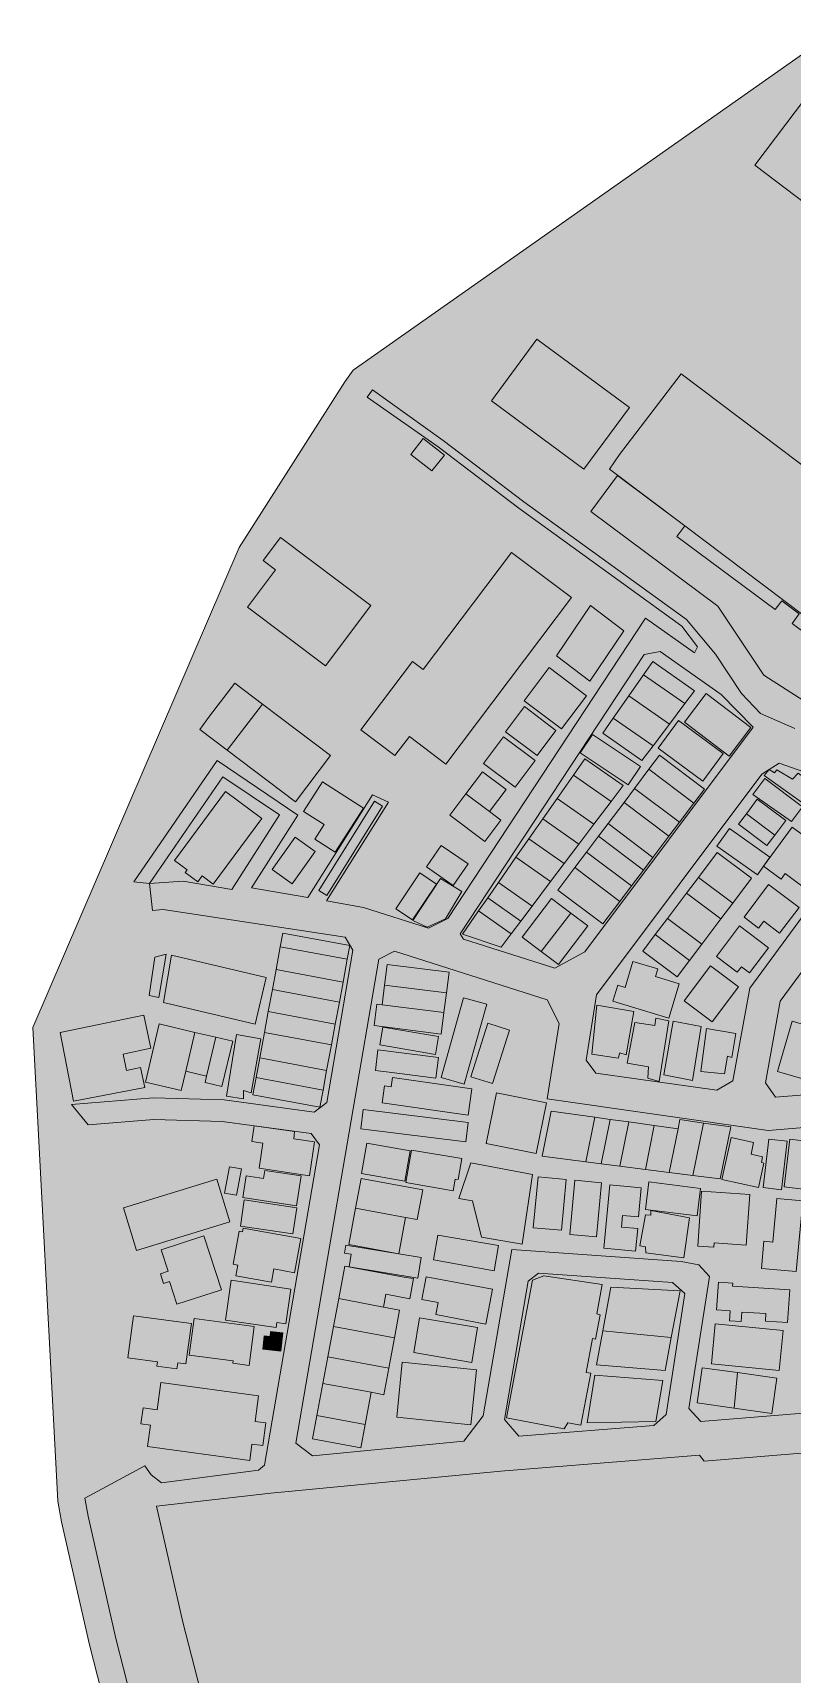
# Model space of a CAD drawing. Header units: millimetres. Extents: x -146962 to 322503, y -183624 to 284367.
# Drawn here: x -146962 to -6604, y -18939 to 284367 of the extents above; entities that cross this region are included whole.
import ezdxf

# ---------------------------------------------------------------- set-up
doc = ezdxf.new("R2010")
doc.units = ezdxf.units.MM
doc.layers.add('30_敷地・外構', color=8, linetype='Continuous', lineweight=9)

msp = doc.modelspace()

# ---------------------------------------------------------------- hatches: boundary and pattern name
at = {"layer": '30_敷地・外構'}
h = msp.add_hatch(color=8, dxfattribs=at)
h.paths.add_polyline_path([(-146962, 100544), (-108820, 189230), (-89283, 219877), (-87725, 222013), (-1960, 282350), (173184, 284367), (239072, 242938), (278732, 206219), (322503, 161507), (317095, -23425), (276188, -120904), (271912, -124752), (168970, -173180), (164529, -174704), (127796, -180333), (116091, -181839), (95830, -183624), (64542, -179082), (39436, -174835), (16841, -169718), (9303, -167782), (-59261, -128453), (-89342, -103738), (-132033, -30896), (-136480, -13512), (-141643, 9224), (-142349, 13012)])
h.paths.add_polyline_path([(85595, 85407), (55599, 41400), (55600, 29403), (10600, 29406), (10598, 1220), (163596, 1211), (163597, 29397), (118597, 29399), (118601, 85402)], flags=0)
for points in [[(-13533, 259885), (-353, 277371), (21852, 260629), (8664, 243149), (1821, 248298), (-2281, 251382)], [(-36678, 215109), (-45089, 203732), (-62209, 216378), (-53798, 227756)], [(-40361, 203766), (-38520, 206416), (-37078, 208310), (-27105, 221346), (24000, 182816), (18564, 175614), (21460, 173439), (26542, 180181), (51657, 161251), (39225, 144754), (13774, 163938), (18170, 169769), (15265, 171964), (10387, 165495), (-26422, 193267)], [(-70894, 206343), (-73184, 203399), (-77075, 206443), (-74785, 209387)], [(-20352, 178450), (-43846, 195922), (-38912, 202557), (-26422, 193267), (-27896, 191286), (-9730, 177777), (-8527, 179395), (-5287, 176985), (-6617, 175196), (-1082, 171080), (250, 172870), (6381, 168309), (4915, 166336), (27167, 149787), (25821, 147848), (39997, 137766), (35202, 130393), (29373, 134640), (21686, 144168), (-11823, 165673)], [(-102076, 185134), (-104389, 186884), (-101191, 191113), (-84498, 178525), (-92882, 167407), (-107269, 178251)], [(-76783, 168209), (-74797, 166706), (-58481, 188343), (-47417, 180003), (-70602, 149250), (-77353, 154352), (-80023, 150802), (-86323, 155558)], [(-37707, 173850), (-43993, 164565), (-50147, 169230), (-43862, 178529)], [(-44604, 161869), (-49229, 155734), (-56143, 160953), (-51525, 167080)], [(-24654, 162790), (-26440, 160416), (-34072, 165745), (-32376, 168166)], [(-109643, 164166), (-104536, 160322), (-111024, 151797), (-116093, 155625), (-114319, 158111)], [(-26440, 160416), (-29309, 156616), (-36795, 161855), (-34072, 165745)], [(-29309, 156616), (-32320, 152622), (-39665, 157749), (-36795, 161855)], [(-14224, 156015), (-18231, 150705), (-26523, 156955), (-22524, 162271)], [(-91924, 150813), (-98380, 142263), (-111024, 151797), (-104536, 160322)], [(-50280, 155472), (-53753, 150849), (-59589, 155223), (-56110, 159854)], [(-32320, 152622), (-34366, 149905), (-41611, 154965), (-39665, 157749)], [(-34644, 148820), (-36895, 145423), (-45783, 151312), (-43533, 154710)], [(-19360, 151204), (-23101, 146108), (-31386, 152189), (-27644, 157285)], [(-54107, 149891), (-57821, 144949), (-63651, 149330), (-59936, 154272)], [(-37860, 145273), (-40080, 142337), (-47032, 147203), (-44928, 150218)], [(-22818, 144617), (-24779, 142023), (-33070, 148274), (-31117, 150873)], [(-93117, 138052), (-96939, 140492), (-93436, 145972), (-85842, 141094), (-91054, 132935), (-94832, 135366)], [(-59481, 144532), (-62554, 140459), (-66932, 143711), (-63834, 147815)], [(-40080, 142337), (-43239, 138141), (-50050, 142895), (-47032, 147203)], [(-24779, 142023), (-27442, 138482), (-35742, 144738), (-33070, 148274)], [(-4710, 141342), (-6737, 138649), (-13865, 143616), (-11637, 146545)], [(-9441, 148198), (-6528, 146430), (-5525, 147562), (-2064, 145038), (-3923, 142492), (-4368, 142897), (-4911, 142230), (-11809, 147117), (-10837, 148209), (-9897, 147640)], [(-111347, 144145), (-104634, 139188), (-113613, 127048), (-115656, 128559), (-116466, 127478), (-118797, 129205), (-118447, 129693), (-120756, 131401)], [(-62554, 140459), (-60459, 138869), (-63415, 134960), (-69869, 139825), (-66932, 143711)], [(-43239, 138141), (-46008, 134466), (-52674, 139130), (-50050, 142895)], [(-27442, 138482), (-29397, 135896), (-37688, 142147), (-35742, 144738)], [(-7792, 138785), (-9821, 136106), (-15076, 140069), (-13055, 142754)], [(-82309, 141440), (-92590, 124932), (-94077, 125858), (-83795, 142366)], [(-29397, 135896), (-32339, 131988), (-40639, 138245), (-37688, 142147)], [(-9821, 136106), (-11273, 134168), (-16536, 138137), (-15076, 140069)], [(-46008, 134466), (-48730, 130868), (-55263, 135426), (-52674, 139130)], [(-32339, 131988), (-34102, 129660), (-42394, 135910), (-40639, 138245)], [(-10723, 132032), (-13041, 128764), (-20535, 134073), (-18217, 137341)], [(-11901, 130372), (-6585, 137599), (1816, 131413), (-2757, 125202), (-7917, 129001), (-8663, 127988)], [(-94749, 133076), (-99001, 127105), (-102719, 129756), (-98482, 135725)], [(-66507, 130800), (-69241, 126816), (-74214, 130235), (-71466, 134220)], [(-48730, 130868), (-51246, 127528), (-57657, 132015), (-55263, 135426)], [(-34102, 129660), (-36309, 126725), (-44608, 132982), (-42394, 135910)], [(-51246, 127528), (-54658, 122998), (-60898, 127361), (-57657, 132015)], [(-36309, 126725), (-38473, 123860), (-46764, 130110), (-44608, 132982)], [(-14123, 128143), (-17604, 123526), (-23949, 128304), (-20468, 132921)], [(-72345, 127074), (-76792, 120440), (-79858, 122496), (-75412, 129131)], [(-74061, 119086), (-76745, 120339), (-71619, 128068), (-67664, 125715), (-70687, 120645)], [(-38473, 123860), (-41594, 119711), (-49894, 125967), (-46764, 130110)], [(-17604, 123526), (-19792, 120615), (-26136, 125393), (-23949, 128304)], [(-56748, 120226), (-58534, 117852), (-64590, 122094), (-62888, 124522)], [(-54658, 122998), (-56748, 120226), (-62888, 124522), (-60898, 127361)], [(-47544, 121709), (-53020, 114616), (-56516, 117256), (-51118, 124412)], [(-19792, 120615), (-23322, 115935), (-29667, 120714), (-26136, 125393)], [(-15509, 120939), (-10951, 126974), (-5337, 122739), (-8918, 117996), (-11830, 120198), (-12800, 118899)], [(-58534, 117852), (-60364, 115423), (-67570, 117833), (-64590, 122094)], [(-44384, 119336), (-49788, 112173), (-53020, 114616), (-47544, 121709)], [(-23322, 115935), (-25560, 112962), (-31904, 117740), (-29667, 120714)], [(-20609, 113675), (-16351, 119334), (-10970, 115272), (-14463, 110639), (-15981, 111783), (-16748, 110770)], [(-88830, 113162), (-89617, 108958), (-101999, 111256), (-101219, 115465)], [(-88363, 115690), (-88830, 113162), (-101219, 115465), (-100744, 117987)], [(-25560, 112962), (-27853, 109918), (-34198, 114696), (-31904, 117740)], [(-122322, 114107), (-123659, 106098), (-125459, 106469), (-124390, 113580)], [(-103815, 109825), (-105854, 101173), (-122799, 105171), (-121336, 113949)], [(-37501, 107968), (-36038, 112783), (-31455, 111389), (-31890, 109958), (-27482, 108617), (-29408, 102285), (-39724, 105423), (-38828, 108372)], [(-89617, 108958), (-90301, 105272), (-102690, 107576), (-101999, 111256)], [(-70027, 110792), (-70504, 106980), (-81932, 108404), (-81456, 112216)], [(-16524, 108049), (-21389, 101595), (-26560, 105503), (-21701, 111950)], [(-90301, 105272), (-91059, 101186), (-103449, 103490), (-102690, 107576)], [(-70504, 106980), (-70969, 103312), (-82397, 104735), (-81932, 108404)], [(-91059, 101186), (-91768, 97355), (-104150, 99652), (-103449, 103490)], [(-82397, 104735), (-70969, 103312), (-71457, 99356), (-83876, 100916), (-83386, 104858)], [(-63066, 104846), (-67216, 90118), (-71488, 91318), (-67345, 106052)], [(-43642, 95643), (-42691, 104662), (-35869, 103503), (-37269, 95494), (-38464, 95856), (-38759, 94890)], [(-141910, 99642), (-126451, 102812), (-125174, 96723), (-130283, 95650), (-129653, 92619), (-127060, 93163), (-126281, 89452), (-139465, 86936)], [(-119522, 88905), (-126133, 90458), (-123600, 101208), (-116989, 99655), (-118682, 92467)], [(-71955, 98874), (-72524, 95573), (-82809, 97350), (-82238, 100651)], [(-58856, 100066), (-61966, 90196), (-65982, 91461), (-62872, 101331)], [(-31992, 100956), (-31813, 102257), (-29416, 101769), (-31176, 90609), (-33312, 91184), (-33167, 93278), (-37123, 93959), (-35679, 101461)], [(-23438, 100771), (-25056, 90737), (-30342, 91785), (-28616, 101746)], [(-23472, 92454), (-22426, 100388), (-17006, 99475), (-17776, 94989), (-18581, 95246), (-19103, 92020)], [(4046, 98600), (1331, 89323), (-9307, 92431), (-6600, 101714)], [(-113135, 98749), (-114829, 91561), (-118682, 92467), (-116989, 99655)], [(-111996, 89627), (-115113, 90368), (-114829, 91561), (-113135, 98749), (-110019, 98008)], [(-111139, 87846), (-109309, 99271), (-104842, 98477), (-106591, 88471), (-108028, 88898), (-108033, 87382)], [(-91768, 97355), (-92655, 92642), (-105030, 94947), (-104150, 99652)], [(-92655, 92642), (-93321, 88994), (-105704, 91305), (-105030, 94947)], [(-81114, 92292), (-83642, 92616), (-83167, 96442), (-71998, 95046), (-72479, 91212)], [(-93321, 88994), (-93907, 85831), (-106297, 88135), (-105704, 91305)], [(-80730, 89607), (-80493, 91292), (-65793, 89223), (-66475, 84377), (-82397, 86618), (-81952, 89779)], [(-52009, 86634), (-53901, 77252), (-63166, 79114), (-61274, 88496)], [(-66503, 82982), (-66949, 79402), (-86356, 81831), (-85910, 85411)], [(-43102, 83969), (-44754, 75739), (-52814, 76771), (-51135, 85082)], [(-106477, 79474), (-106062, 82390), (-98600, 81361), (-98725, 80016), (-94893, 79435), (-95830, 73165), (-105120, 74562), (-104421, 79168)], [(-40267, 83580), (-41917, 75386), (-44754, 75739), (-43102, 83969)], [(-36804, 83100), (-38450, 74941), (-41917, 75386), (-40267, 83580)], [(-32096, 82447), (-33735, 74347), (-38450, 74941), (-36804, 83100)], [(-27708, 81844), (-29338, 73787), (-33735, 74347), (-32096, 82447)], [(-24998, 73236), (-29338, 73787), (-27708, 81844), (-27388, 83530), (-23026, 82909)], [(-17954, 82183), (-19900, 72593), (-24998, 73236), (-23026, 82909)], [(-77211, 77777), (-78194, 72157), (-86203, 73557), (-85227, 79170)], [(-13730, 79328), (-14208, 77157), (-12065, 76685), (-12303, 75600), (-11837, 75498), (-12830, 70984), (-19577, 72468), (-17868, 80239)], [(-7531, 79551), (-8589, 70586), (-11979, 70986), (-10921, 79952)], [(-3551, 79505), (-4592, 70681), (-8060, 71091), (-7018, 79914)], [(-69282, 70396), (-78015, 71899), (-76982, 77888), (-67659, 76325), (-68323, 72470), (-68913, 72531)], [(-108392, 74417), (-109318, 69557), (-111529, 69974), (-110597, 74841)], [(-104318, 72646), (-104084, 74146), (-97386, 73137), (-98211, 67634), (-108116, 69125), (-107512, 73129)], [(-64020, 61815), (-65663, 68553), (-68191, 68941), (-66015, 75580), (-54579, 73395), (-56508, 60529)], [(-48359, 72489), (-49230, 63080), (-54451, 63563), (-53580, 72973)], [(-112961, 72544), (-110532, 64658), (-127796, 59338), (-130225, 67225)], [(-86274, 72681), (-74858, 70551), (-75891, 65060), (-78058, 65468), (-87293, 67191)], [(-41837, 71886), (-42766, 61851), (-47720, 62310), (-46792, 72344)], [(-40316, 71479), (-34489, 70940), (-34987, 65551), (-37956, 65826), (-38155, 63673), (-35162, 63395), (-35545, 59257), (-41398, 59798)], [(-23557, 70838), (-24182, 65764), (-33726, 66954), (-33093, 72022)], [(-24059, 60183), (-23361, 70287), (-14446, 69673), (-15090, 60339), (-21001, 60747), (-21055, 59976)], [(-98152, 67242), (-98875, 62413), (-108600, 63874), (-107876, 68704)], [(-78058, 65468), (-79309, 58729), (-88545, 60452), (-87293, 67191)], [(-32700, 65882), (-32715, 66763), (-25608, 65416), (-26646, 57975), (-33636, 58922), (-33725, 60015), (-34735, 60192), (-33723, 65929)], [(-10205, 60894), (-9446, 68980), (-4663, 68535), (-5898, 55449), (-12285, 56045), (-11817, 61052)], [(-122785, 53269), (-123373, 55053), (-121939, 55522), (-123229, 59475), (-115338, 62053), (-112092, 52111), (-120326, 49422), (-121701, 53621)], [(-108085, 63477), (-97436, 61588), (-98565, 55253), (-102423, 55945), (-102861, 53483), (-109420, 54650), (-109059, 56662), (-109923, 56813), (-108845, 62907), (-108212, 62787)], [(-60875, 60259), (-61699, 55625), (-72899, 57608), (-72091, 62191)], [(-89372, 58858), (-89128, 60343), (-79309, 58729), (-75157, 58046), (-75785, 54223), (-88492, 56312), (-88107, 58650)], [(-78014, 54354), (-76580, 54185), (-77277, 50434), (-81720, 51258), (-82157, 48910), (-90410, 50453), (-89293, 56461)], [(-59406, 28436), (-54573, 53853), (-52506, 54701), (-41718, 53083), (-42736, 47658), (-42119, 47486), (-42970, 42963), (-43522, 43121), (-44711, 36822), (-43851, 36699), (-45667, 27091), (-48056, 27509), (-48737, 26428)], [(-111365, 46486), (-110282, 53840), (-99265, 52220), (-100202, 45822), (-101852, 46061), (-101985, 45106)], [(-63201, 45753), (-72445, 47497), (-72012, 49760), (-75038, 50326), (-74248, 54515), (-61985, 52197)], [(-27313, 51899), (-28943, 43280), (-41583, 44530), (-40109, 52583)], [(-18168, 46364), (-18047, 48196), (-20579, 48362), (-20244, 53487), (-17589, 53314), (-17625, 52757), (-7046, 52064), (-7442, 46027), (-11553, 46297), (-11462, 47691), (-15894, 47982), (-16009, 46223)], [(-82157, 48910), (-79161, 48355), (-80115, 43236), (-91364, 45334), (-90410, 50453)], [(-128324, 47299), (-117661, 45869), (-118663, 38401), (-120171, 38603), (-120321, 37484), (-124033, 37982), (-123929, 38762), (-129371, 39491)], [(-106033, 45317), (-107000, 38104), (-110015, 38508), (-109957, 38940), (-118043, 40024), (-117133, 46806)], [(-64748, 45093), (-65831, 38671), (-76564, 40487), (-75481, 46909)], [(-8274, 44574), (-8984, 37192), (-21541, 38401), (-20837, 45776)], [(-103115, 43486), (-103017, 44385), (-100733, 44136), (-101102, 40747), (-104448, 41113), (-104177, 43602)], [(-80115, 43236), (-81163, 37629), (-92412, 39728), (-91364, 45334)], [(-28943, 43280), (-30110, 37155), (-42747, 38199), (-41583, 44530)], [(-92412, 39728), (-81163, 37629), (-82082, 32699), (-84446, 33149), (-93331, 34798)], [(-64950, 37306), (-65977, 27147), (-79707, 28536), (-78680, 38695)], [(-16687, 36777), (-17302, 30237), (-24151, 31201), (-23226, 37697)], [(-9469, 35763), (-10387, 29260), (-17302, 30237), (-16687, 36777)], [(-126581, 30262), (-124000, 29908), (-123309, 34954), (-105232, 32476), (-105879, 27752), (-103870, 27476), (-104444, 23289), (-106453, 23565), (-106869, 20526), (-125741, 23113), (-125195, 27097), (-126981, 27342)], [(-84446, 33149), (-85560, 27186), (-94438, 28843), (-93331, 34798)], [(-30512, 35315), (-31802, 27767), (-44512, 27514), (-43094, 36302)], [(-85560, 27186), (-86359, 22889), (-95237, 24546), (-94438, 28843)]]:
    msp.add_hatch(color=8, dxfattribs=at).paths.add_polyline_path(points)
h = msp.add_hatch(color=8, dxfattribs=at)
h.paths.add_polyline_path([(-122840, 122342), (-124832, 122200), (-125382, 127185), (-119143, 127611), (-110204, 126060), (-101386, 139829), (-111815, 146871), (-125387, 127191), (-128303, 127483), (-112865, 149880), (-97949, 139821), (-106558, 126363), (-96155, 124558), (-84181, 143578), (-81225, 142196), (-92705, 123956), (-85846, 122758), (-73839, 118944), (-70247, 120728), (-33699, 176217), (-24629, 169820), (-24100, 170888), (-27029, 174727), (-57116, 196500), (-72067, 207856), (-85148, 217060), (-84173, 218398), (-71137, 209025), (-56225, 197700), (-26154, 175940), (-20805, 169526), (-15970, 162255), (-12465, 158611), (-6134, 155824), (3424, 152451), (17670, 141847), (27443, 134457), (31782, 127735), (35710, 124737), (44841, 118867), (53137, 112269), (69058, 98454), (76931, 96076), (84316, 96975), (105584, 97704), (108980, 99628), (111620, 98947), (128503, 110998), (139073, 119227), (141070, 121111), (142079, 120500), (153772, 135698), (164346, 148204), (186381, 173802), (201679, 193130), (206641, 199176), (222524, 219930), (233590, 234002), (233380, 235652), (233479, 239339), (236017, 238953), (239434, 235443), (244858, 229058), (246428, 227145), (247785, 225733), (250143, 223717), (257187, 217859), (260140, 215050), (266581, 208738), (268525, 207422), (269565, 206786), (273555, 203995), (275243, 202635), (273766, 200330), (249472, 171828), (244460, 168467), (219590, 134888), (219281, 130289), (222309, 127382), (218328, 122378), (201013, 135474), (205076, 139748), (209934, 136395), (214219, 137154), (239075, 170297), (245309, 174359), (262141, 194027), (264348, 196656), (264229, 202071), (260868, 200548), (254364, 197480), (239220, 189107), (237483, 188497), (235341, 188181), (232949, 188066), (226535, 188210), (218404, 187803), (215398, 187511), (203373, 188731), (197600, 180155), (208370, 176073), (207498, 173759), (196008, 178107), (167764, 145281), (157252, 132853), (148185, 121295), (146164, 118673), (139513, 111902), (132794, 105977), (126709, 101170), (116615, 94169), (117216, 92845), (224067, 96365), (282091, 96336), (282085, 91837), (240329, 91869), (237220, 88796), (231844, 89407), (229114, 91872), (224145, 91875), (162162, 89837), (118595, 88297), (118595, 85402), (85595, 85407), (55599, 41400), (55599, 41185), (50893, 31639), (49834, 29018), (49720, 26021), (53022, -14688), (60478, -14422), (115138, -13511), (181453, -12083), (276538, -9682), (281614, -9606), (282929, -20581), (297016, -54962), (193104, -65584), (200361, -105231), (160998, -112555), (160161, -111647), (154190, -113445), (158337, -127436), (163073, -143732), (181853, -141520), (205595, -139015), (210124, -137839), (211550, -143661), (206667, -144936), (182518, -147474), (139395, -153205), (83173, -161461), (44137, -168144), (40406, -169927), (39608, -168897), (39070, -161841), (42125, -161348), (68065, -156897), (70645, -152915), (66737, -133729), (64071, -132402), (26005, -137992), (24370, -139710), (28757, -161918), (24809, -162567), (19137, -133831), (8512, -91546), (28215, -85921), (53537, -79663), (55226, -77298), (49956, -51470), (48593, -51027), (9510, -63985), (-19962, -72602), (-21528, -75423), (-6279, -135803), (-3999, -137744), (7150, -135421), (8162, -140310), (-6567, -143375), (-10374, -144379), (-11854, -139604), (-10624, -136902), (-26629, -73581), (-48815, -79462), (-49837, -81182), (-40029, -120653), (-44856, -121939), (-56410, -124323), (-57251, -121436), (-45576, -119031), (-56089, -76730), (-39531, -72346), (-37923, -68894), (-46709, -35631), (-102000, -43658), (-105929, -33122), (-46872, -24546), (-1154, -19167), (27095, -16439), (42358, -15519), (38408, 25464), (-22859, 20441), (-23717, 21532), (-60469, 18590), (-102973, 14487), (-124083, 12096), (-119214, -9343), (-114511, -27726), (-127364, -28973), (-131620, -12338), (-136746, 10236), (-137373, 13602), (-126279, 19582), (-125070, 17897), (-123155, 16402), (-105268, 18774), (-104118, 19689), (-93960, 78887), (-95519, 80946), (-111933, 83204), (-124616, 83581), (-136706, 82580), (-139787, 86332), (-124722, 87569), (-111598, 87186), (-94975, 84902), (-92612, 86731), (-87794, 114846), (-89223, 117261)])
h.paths.add_polyline_path([(225182, -56783), (284989, -50673), (287562, -46378), (277941, -22905), (275078, -20717), (216863, -22176), (215664, -23104), (222063, -54340)], flags=0)
h.paths.add_polyline_path([(145209, -145838), (157735, -144361), (152794, -129298), (148705, -115096), (137911, -118346), (143251, -144536)], flags=0)
h.paths.add_polyline_path([(136284, -110372), (138299, -112052), (159905, -106658), (191999, -100688), (193135, -99034), (190969, -87200), (189289, -86594), (135556, -97036), (133840, -98421)], flags=0)
h.paths.add_polyline_path([(195030, -59862), (216356, -57682), (217593, -54905), (211268, -24011), (208840, -22386), (186398, -22950), (184934, -24919), (191038, -56316)], flags=0)
h.paths.add_polyline_path([(132544, -92039), (134797, -93114), (188522, -82666), (189881, -81278), (187580, -68699), (185199, -67623), (131889, -79028), (130194, -80532)], flags=0)
h.paths.add_polyline_path([(102465, -104937), (111199, -148494), (113544, -150947), (137191, -147470), (138854, -145428), (122666, -66131), (119622, -64605), (97267, -69109), (95375, -71198)], flags=0)
h.paths.add_polyline_path([(128809, -73747), (131053, -75123), (184162, -63762), (186036, -61148), (183557, -50881), (180348, -48904), (128824, -59813), (126498, -62400)], flags=0)
h.paths.add_polyline_path([(63486, -77828), (78685, -152327), (83334, -155386), (105358, -152150), (107284, -149246), (98548, -105738), (91864, -73932), (87711, -71038), (65111, -75591)], flags=0)
h.paths.add_polyline_path([(118963, -25496), (124624, -53258), (126594, -54159), (180534, -42733), (181967, -41045), (179057, -26066), (176230, -23190), (120221, -24398)], flags=0)
h.paths.add_polyline_path([(58587, -53819), (61407, -67641), (63929, -69711), (118434, -58732), (120711, -56529), (118285, -44668), (115794, -43121), (60393, -51483)], flags=0)
h.paths.add_polyline_path([(46736, -85456), (43965, -88200), (52258, -127447), (55020, -128685), (63345, -127459), (64954, -125018), (56893, -85496), (54498, -83540)], flags=0)
h.paths.add_polyline_path([(14943, -96639), (20401, -118372), (22056, -124774), (23707, -131518), (25271, -133057), (46385, -129954), (48360, -125912), (40545, -88924), (37345, -87786), (29246, -89790), (17168, -93231)], flags=0)
h.paths.add_polyline_path([(54429, -33440), (56958, -45829), (59129, -47633), (115195, -39174), (116670, -36741), (114493, -26063), (112866, -24538), (61344, -25405)], flags=0)
h.paths.add_polyline_path([(235372, 230630), (225283, 217786), (209376, 197000), (205162, 190545), (215404, 189519), (218263, 189788), (226506, 190208), (232928, 190057), (235150, 190168), (237005, 190443), (238395, 190936), (253419, 199238), (260834, 203051), (264164, 204698), (264130, 206248), (257712, 212542), (254863, 215242), (247889, 221045), (245375, 223185), (243808, 224829), (242180, 226814), (238965, 230598)], flags=0)
h.paths.add_polyline_path([(40154, -26667), (27953, -27402), (5, -30088), (-41705, -35004), (-33405, -66437), (-29267, -69320), (-13378, -65474), (8112, -59196), (24963, -54124), (48878, -46196), (46431, -34216)], flags=0)
h.paths.add_polyline_path([(49749, -13568), (46401, 24617), (46356, 25022), (45934, 25762), (44759, 25638), (44615, 24324), (48074, -13712), (48399, -14089), (48716, -14273), (49597, -14189)], flags=0)
h.paths.add_polyline_path([(13313, 83539), (-11020, 81543), (-51867, 87357), (-49675, 101276), (-51862, 105662), (-80080, 114639), (-83002, 113216), (-98348, 23771), (-95271, 21401), (-67295, 24104), (-63732, 28825), (-58422, 59546), (-27098, 57308), (-23877, 56700), (-21883, 54553), (-22150, 52965), (-25677, 30137), (-23458, 27732), (20413, 31336), (31852, 33878), (45490, 35375), (47009, 38229), (50204, 43610), (51949, 46385), (57490, 53765), (66058, 64695), (66380, 65742), (67278, 67060), (66870, 67338), (66891, 67407), (64467, 69581), (76437, 85728), (72211, 88864), (70767, 90241), (69882, 90594), (68035, 91964), (67671, 91474), (65362, 92394), (54375, 101925), (50712, 100952), (39311, 81961)], flags=0)
h.paths.add_polyline_path([(12444, 134254), (-8795, 105401), (-11563, 90338), (-9670, 87668), (13248, 89539), (36045, 88158), (47154, 106671), (46396, 108693), (40761, 113176), (31691, 119010), (26565, 122909), (22234, 129625), (15465, 134741)], flags=0)
h.paths.add_polyline_path([(-26436, 51409), (-28724, 53421), (-53473, 55192), (-55383, 53692), (-59796, 28142), (-57139, 25019), (-32200, 27021), (-29883, 29065)], flags=0)
h.paths.add_polyline_path([(-17578, 90718), (-14442, 107850), (7616, 137814), (5557, 142137), (90, 146204), (-9026, 149430), (-12217, 147378), (-42765, 106598), (-44666, 94551), (-42881, 92133), (-20518, 88952)], flags=0)
h.paths.add_polyline_path([(-67942, 117884), (-67357, 116880), (-50453, 111510), (-44925, 114539), (-13829, 156074), (-19709, 162068), (-31002, 170041), (-33951, 169484)], flags=0)

# ---------------------------------------------------------------- linework, layer by layer
for points in [[(-146962, 100544), (-108820, 189230), (-89283, 219877), (-87725, 222013), (-1960, 282350), (173184, 284367)], [(-13533, 259885), (-353, 277371), (21852, 260629), (8664, 243149), (1821, 248298), (-2281, 251382), (-13533, 259885)], [(-36678, 215109), (-45089, 203732), (-62209, 216378), (-53798, 227756), (-36678, 215109)], [(-122840, 122342), (-124832, 122200), (-125382, 127185), (-119143, 127611), (-110204, 126060), (-101386, 139829), (-111815, 146871), (-125387, 127191), (-128303, 127483), (-112865, 149880), (-97949, 139821), (-106558, 126363), (-96155, 124558), (-84181, 143578), (-81225, 142196), (-92705, 123956), (-85846, 122758), (-73839, 118944), (-70247, 120728), (-33699, 176217), (-24629, 169820), (-24100, 170888), (-27029, 174727), (-57116, 196500), (-72067, 207856), (-85148, 217060), (-84173, 218398), (-71137, 209025), (-56225, 197700), (-26154, 175940), (-20805, 169526), (-15970, 162255), (-12465, 158611), (-6134, 155824)], [(-40361, 203766), (-38520, 206416), (-37078, 208310), (-27105, 221346), (24000, 182816), (18564, 175614), (21460, 173439), (26542, 180181), (51657, 161251), (39225, 144754), (13774, 163938), (18170, 169769), (15265, 171964), (10387, 165495), (-26422, 193267), (-40361, 203766)], [(-70894, 206343), (-73184, 203399), (-77075, 206443), (-74785, 209387), (-70894, 206343)], [(-20352, 178450), (-43846, 195922), (-38912, 202557), (-26422, 193267), (-27896, 191286), (-9730, 177777), (-8527, 179395), (-5287, 176985), (-6617, 175196), (-1082, 171080), (250, 172870), (6381, 168309), (4915, 166336), (27167, 149787), (25821, 147848), (39997, 137766), (35202, 130393), (29373, 134640), (21686, 144168), (-11823, 165673), (-20352, 178450)], [(-102076, 185134), (-104389, 186884), (-101191, 191113), (-84498, 178525), (-92882, 167407), (-107269, 178251), (-102076, 185134)], [(-76783, 168209), (-74797, 166706), (-58481, 188343), (-47417, 180003), (-70602, 149250), (-77353, 154352), (-80023, 150802), (-86323, 155558), (-76783, 168209)], [(-37707, 173850), (-43993, 164565), (-50147, 169230), (-43862, 178529), (-37707, 173850)], [(-67942, 117884), (-67357, 116880), (-50453, 111510), (-44925, 114539), (-13829, 156074), (-19709, 162068), (-31002, 170041), (-33951, 169484), (-67942, 117884)], [(-44604, 161869), (-49229, 155734), (-56143, 160953), (-51525, 167080), (-44604, 161869)], [(-24654, 162790), (-26440, 160416), (-34072, 165745), (-32376, 168166), (-24654, 162790)], [(-109643, 164166), (-104536, 160322), (-111024, 151797), (-116093, 155625), (-114319, 158111), (-109643, 164166)], [(-26440, 160416), (-29309, 156616), (-36795, 161855), (-34072, 165745), (-26440, 160416)], [(-29309, 156616), (-32320, 152622), (-39665, 157749), (-36795, 161855), (-29309, 156616)], [(-14224, 156015), (-18231, 150705), (-26523, 156955), (-22524, 162271), (-14224, 156015)], [(-91924, 150813), (-98380, 142263), (-111024, 151797), (-104536, 160322), (-91924, 150813)], [(-50280, 155472), (-53753, 150849), (-59589, 155223), (-56110, 159854), (-50280, 155472)], [(-32320, 152622), (-34366, 149905), (-41611, 154965), (-39665, 157749), (-32320, 152622)], [(-34644, 148820), (-36895, 145423), (-45783, 151312), (-43533, 154710), (-34644, 148820)], [(-19360, 151204), (-23101, 146108), (-31386, 152189), (-27644, 157285), (-19360, 151204)], [(-54107, 149891), (-57821, 144949), (-63651, 149330), (-59936, 154272), (-54107, 149891)], [(-37860, 145273), (-40080, 142337), (-47032, 147203), (-44928, 150218), (-37860, 145273)], [(-17578, 90718), (-14442, 107850), (7616, 137814), (5557, 142137), (90, 146204), (-9026, 149430), (-12217, 147378), (-42765, 106598), (-44666, 94551), (-42881, 92133), (-20518, 88952), (-17578, 90718)], [(-22818, 144617), (-24779, 142023), (-33070, 148274), (-31117, 150873), (-22818, 144617)], [(-93117, 138052), (-96939, 140492), (-93436, 145972), (-85842, 141094), (-91054, 132935), (-94832, 135366), (-93117, 138052)], [(-59481, 144532), (-62554, 140459), (-66932, 143711), (-63834, 147815), (-59481, 144532)], [(-40080, 142337), (-43239, 138141), (-50050, 142895), (-47032, 147203), (-40080, 142337)], [(-24779, 142023), (-27442, 138482), (-35742, 144738), (-33070, 148274), (-24779, 142023)], [(-4710, 141342), (-6737, 138649), (-13865, 143616), (-11637, 146545), (-4710, 141342)], [(-9441, 148198), (-6528, 146430), (-5525, 147562), (-2064, 145038), (-3923, 142492), (-4368, 142897), (-4911, 142230), (-11809, 147117), (-10837, 148209), (-9897, 147640), (-9441, 148198)], [(-111347, 144145), (-104634, 139188), (-113613, 127048), (-115656, 128559), (-116466, 127478), (-118797, 129205), (-118447, 129693), (-120756, 131401), (-111347, 144145)], [(-62554, 140459), (-60459, 138869), (-63415, 134960), (-69869, 139825), (-66932, 143711), (-62554, 140459)], [(-43239, 138141), (-46008, 134466), (-52674, 139130), (-50050, 142895), (-43239, 138141)], [(-27442, 138482), (-29397, 135896), (-37688, 142147), (-35742, 144738), (-27442, 138482)], [(-7792, 138785), (-9821, 136106), (-15076, 140069), (-13055, 142754), (-7792, 138785)], [(-82309, 141440), (-92590, 124932), (-94077, 125858), (-83795, 142366), (-82309, 141440)], [(-29397, 135896), (-32339, 131988), (-40639, 138245), (-37688, 142147), (-29397, 135896)], [(-9821, 136106), (-11273, 134168), (-16536, 138137), (-15076, 140069), (-9821, 136106)], [(-46008, 134466), (-48730, 130868), (-55263, 135426), (-52674, 139130), (-46008, 134466)], [(-32339, 131988), (-34102, 129660), (-42394, 135910), (-40639, 138245), (-32339, 131988)], [(-10723, 132032), (-13041, 128764), (-20535, 134073), (-18217, 137341), (-10723, 132032)], [(-11901, 130372), (-6585, 137599), (1816, 131413), (-2757, 125202), (-7917, 129001), (-8663, 127988), (-11901, 130372)], [(-94749, 133076), (-99001, 127105), (-102719, 129756), (-98482, 135725), (-94749, 133076)], [(-66507, 130800), (-69241, 126816), (-74214, 130235), (-71466, 134220), (-66507, 130800)], [(-48730, 130868), (-51246, 127528), (-57657, 132015), (-55263, 135426), (-48730, 130868)], [(-34102, 129660), (-36309, 126725), (-44608, 132982), (-42394, 135910), (-34102, 129660)], [(12444, 134254), (-8795, 105401), (-11563, 90338), (-9670, 87668), (13248, 89539), (36045, 88158), (47154, 106671), (46396, 108693), (40761, 113176), (31691, 119010), (26565, 122909), (22234, 129625), (15465, 134741), (12444, 134254)], [(-51246, 127528), (-54658, 122998), (-60898, 127361), (-57657, 132015), (-51246, 127528)], [(-36309, 126725), (-38473, 123860), (-46764, 130110), (-44608, 132982), (-36309, 126725)], [(-14123, 128143), (-17604, 123526), (-23949, 128304), (-20468, 132921), (-14123, 128143)], [(-72345, 127074), (-76792, 120440), (-79858, 122496), (-75412, 129131), (-72345, 127074)], [(-74061, 119086), (-76745, 120339), (-71619, 128068), (-67664, 125715), (-70687, 120645), (-74061, 119086)], [(-38473, 123860), (-41594, 119711), (-49894, 125967), (-46764, 130110), (-38473, 123860)], [(-17604, 123526), (-19792, 120615), (-26136, 125393), (-23949, 128304), (-17604, 123526)], [(-56748, 120226), (-58534, 117852), (-64590, 122094), (-62888, 124522), (-56748, 120226)], [(-54658, 122998), (-56748, 120226), (-62888, 124522), (-60898, 127361), (-54658, 122998)], [(-47544, 121709), (-53020, 114616), (-56516, 117256), (-51118, 124412), (-47544, 121709)], [(-19792, 120615), (-23322, 115935), (-29667, 120714), (-26136, 125393), (-19792, 120615)], [(-15509, 120939), (-10951, 126974), (-5337, 122739), (-8918, 117996), (-11830, 120198), (-12800, 118899), (-15509, 120939)], [(-127364, -28973), (-131620, -12338), (-136746, 10236), (-137373, 13602), (-126279, 19582), (-125070, 17897), (-123155, 16402), (-105268, 18774), (-104118, 19689), (-93960, 78887), (-95519, 80946), (-111933, 83204), (-124616, 83581), (-136706, 82580), (-139787, 86332), (-124722, 87569), (-111598, 87186), (-94975, 84902), (-92612, 86731), (-87794, 114846), (-89223, 117261), (-122840, 122342)], [(-58534, 117852), (-60364, 115423), (-67570, 117833), (-64590, 122094), (-58534, 117852)], [(-44384, 119336), (-49788, 112173), (-53020, 114616), (-47544, 121709), (-44384, 119336)], [(-23322, 115935), (-25560, 112962), (-31904, 117740), (-29667, 120714), (-23322, 115935)], [(-20609, 113675), (-16351, 119334), (-10970, 115272), (-14463, 110639), (-15981, 111783), (-16748, 110770), (-20609, 113675)], [(-88830, 113162), (-89617, 108958), (-101999, 111256), (-101219, 115465), (-88830, 113162)], [(-88363, 115690), (-88830, 113162), (-101219, 115465), (-100744, 117987), (-88363, 115690)], [(-25560, 112962), (-27853, 109918), (-34198, 114696), (-31904, 117740), (-25560, 112962)], [(-122322, 114107), (-123659, 106098), (-125459, 106469), (-124390, 113580), (-122322, 114107)], [(-103815, 109825), (-105854, 101173), (-122799, 105171), (-121336, 113949), (-103815, 109825)], [(13313, 83539), (-11020, 81543), (-51867, 87357), (-49675, 101276), (-51862, 105662), (-80080, 114639), (-83002, 113216), (-98348, 23771), (-95271, 21401), (-67295, 24104), (-63732, 28825), (-58422, 59546), (-27098, 57308), (-23877, 56700), (-21883, 54553), (-22150, 52965), (-25677, 30137), (-23458, 27732), (20413, 31336)], [(-37501, 107968), (-36038, 112783), (-31455, 111389), (-31890, 109958), (-27482, 108617), (-29408, 102285), (-39724, 105423), (-38828, 108372), (-37501, 107968)], [(-89617, 108958), (-90301, 105272), (-102690, 107576), (-101999, 111256), (-89617, 108958)], [(-70027, 110792), (-70504, 106980), (-81932, 108404), (-81456, 112216), (-70027, 110792)], [(-16524, 108049), (-21389, 101595), (-26560, 105503), (-21701, 111950), (-16524, 108049)], [(-90301, 105272), (-91059, 101186), (-103449, 103490), (-102690, 107576), (-90301, 105272)], [(-70504, 106980), (-70969, 103312), (-82397, 104735), (-81932, 108404), (-70504, 106980)], [(-91059, 101186), (-91768, 97355), (-104150, 99652), (-103449, 103490), (-91059, 101186)], [(-82397, 104735), (-70969, 103312), (-71457, 99356), (-83876, 100916), (-83386, 104858), (-82397, 104735)], [(-63066, 104846), (-67216, 90118), (-71488, 91318), (-67345, 106052), (-63066, 104846)], [(-43642, 95643), (-42691, 104662), (-35869, 103503), (-37269, 95494), (-38464, 95856), (-38759, 94890), (-43642, 95643)], [(164529, -174704), (127796, -180333), (116091, -181839), (95830, -183624), (64542, -179082), (39436, -174835), (16841, -169718), (9303, -167782), (-59261, -128453), (-89342, -103738), (-132033, -30896), (-136480, -13512), (-141643, 9224), (-142349, 13012), (-146962, 100544)], [(-141910, 99642), (-126451, 102812), (-125174, 96723), (-130283, 95650), (-129653, 92619), (-127060, 93163), (-126281, 89452), (-139465, 86936), (-141910, 99642)], [(-119522, 88905), (-126133, 90458), (-123600, 101208), (-116989, 99655), (-118682, 92467), (-119522, 88905)], [(-71955, 98874), (-72524, 95573), (-82809, 97350), (-82238, 100651), (-71955, 98874)], [(-58856, 100066), (-61966, 90196), (-65982, 91461), (-62872, 101331), (-58856, 100066)], [(-31992, 100956), (-31813, 102257), (-29416, 101769), (-31176, 90609), (-33312, 91184), (-33167, 93278), (-37123, 93959), (-35679, 101461), (-31992, 100956)], [(-23438, 100771), (-25056, 90737), (-30342, 91785), (-28616, 101746), (-23438, 100771)], [(-23472, 92454), (-22426, 100388), (-17006, 99475), (-17776, 94989), (-18581, 95246), (-19103, 92020), (-23472, 92454)], [(4046, 98600), (1331, 89323), (-9307, 92431), (-6600, 101714), (4046, 98600)], [(-113135, 98749), (-114829, 91561), (-118682, 92467), (-116989, 99655), (-113135, 98749)], [(-111996, 89627), (-115113, 90368), (-114829, 91561), (-113135, 98749), (-110019, 98008), (-111996, 89627)], [(-111139, 87846), (-109309, 99271), (-104842, 98477), (-106591, 88471), (-108028, 88898), (-108033, 87382), (-111139, 87846)], [(-91768, 97355), (-92655, 92642), (-105030, 94947), (-104150, 99652), (-91768, 97355)], [(-92655, 92642), (-93321, 88994), (-105704, 91305), (-105030, 94947), (-92655, 92642)], [(-81114, 92292), (-83642, 92616), (-83167, 96442), (-71998, 95046), (-72479, 91212), (-81114, 92292)], [(-93321, 88994), (-93907, 85831), (-106297, 88135), (-105704, 91305), (-93321, 88994)], [(-80730, 89607), (-80493, 91292), (-65793, 89223), (-66475, 84377), (-82397, 86618), (-81952, 89779), (-80730, 89607)], [(-52009, 86634), (-53901, 77252), (-63166, 79114), (-61274, 88496), (-52009, 86634)], [(-66503, 82982), (-66949, 79402), (-86356, 81831), (-85910, 85411), (-66503, 82982)], [(-43102, 83969), (-44754, 75739), (-52814, 76771), (-51135, 85082), (-43102, 83969)], [(-106477, 79474), (-106062, 82390), (-98600, 81361), (-98725, 80016), (-94893, 79435), (-95830, 73165), (-105120, 74562), (-104421, 79168), (-106477, 79474)], [(-40267, 83580), (-41917, 75386), (-44754, 75739), (-43102, 83969), (-40267, 83580)], [(-36804, 83100), (-38450, 74941), (-41917, 75386), (-40267, 83580), (-36804, 83100)], [(-32096, 82447), (-33735, 74347), (-38450, 74941), (-36804, 83100), (-32096, 82447)], [(-27708, 81844), (-29338, 73787), (-33735, 74347), (-32096, 82447), (-27708, 81844)], [(-24998, 73236), (-29338, 73787), (-27708, 81844), (-27388, 83530), (-23026, 82909), (-24998, 73236)], [(-17954, 82183), (-19900, 72593), (-24998, 73236), (-23026, 82909), (-17954, 82183)], [(-77211, 77777), (-78194, 72157), (-86203, 73557), (-85227, 79170), (-77211, 77777)], [(-13730, 79328), (-14208, 77157), (-12065, 76685), (-12303, 75600), (-11837, 75498), (-12830, 70984), (-19577, 72468), (-17868, 80239), (-13730, 79328)], [(-7531, 79551), (-8589, 70586), (-11979, 70986), (-10921, 79952), (-7531, 79551)], [(-3551, 79505), (-4592, 70681), (-8060, 71091), (-7018, 79914), (-3551, 79505)], [(-69282, 70396), (-78015, 71899), (-76982, 77888), (-67659, 76325), (-68323, 72470), (-68913, 72531), (-69282, 70396)], [(-108392, 74417), (-109318, 69557), (-111529, 69974), (-110597, 74841), (-108392, 74417)], [(-104318, 72646), (-104084, 74146), (-97386, 73137), (-98211, 67634), (-108116, 69125), (-107512, 73129), (-104318, 72646)], [(-64020, 61815), (-65663, 68553), (-68191, 68941), (-66015, 75580), (-54579, 73395), (-56508, 60529), (-64020, 61815)], [(-48359, 72489), (-49230, 63080), (-54451, 63563), (-53580, 72973), (-48359, 72489)], [(-112961, 72544), (-110532, 64658), (-127796, 59338), (-130225, 67225), (-112961, 72544)], [(-86274, 72681), (-74858, 70551), (-75891, 65060), (-78058, 65468), (-87293, 67191), (-86274, 72681)], [(-41837, 71886), (-42766, 61851), (-47720, 62310), (-46792, 72344), (-41837, 71886)], [(-40316, 71479), (-34489, 70940), (-34987, 65551), (-37956, 65826), (-38155, 63673), (-35162, 63395), (-35545, 59257), (-41398, 59798), (-40316, 71479)], [(-23557, 70838), (-24182, 65764), (-33726, 66954), (-33093, 72022), (-23557, 70838)], [(-24059, 60183), (-23361, 70287), (-14446, 69673), (-15090, 60339), (-21001, 60747), (-21055, 59976), (-24059, 60183)], [(-98152, 67242), (-98875, 62413), (-108600, 63874), (-107876, 68704), (-98152, 67242)], [(-78058, 65468), (-79309, 58729), (-88545, 60452), (-87293, 67191), (-78058, 65468)], [(-32700, 65882), (-32715, 66763), (-25608, 65416), (-26646, 57975), (-33636, 58922), (-33725, 60015), (-34735, 60192), (-33723, 65929), (-32700, 65882)], [(-10205, 60894), (-9446, 68980), (-4663, 68535), (-5898, 55449), (-12285, 56045), (-11817, 61052), (-10205, 60894)], [(-122785, 53269), (-123373, 55053), (-121939, 55522), (-123229, 59475), (-115338, 62053), (-112092, 52111), (-120326, 49422), (-121701, 53621), (-122785, 53269)], [(-108085, 63477), (-97436, 61588), (-98565, 55253), (-102423, 55945), (-102861, 53483), (-109420, 54650), (-109059, 56662), (-109923, 56813), (-108845, 62907), (-108212, 62787), (-108085, 63477)], [(-60875, 60259), (-61699, 55625), (-72899, 57608), (-72091, 62191), (-60875, 60259)], [(-89372, 58858), (-89128, 60343), (-79309, 58729), (-75157, 58046), (-75785, 54223), (-88492, 56312), (-88107, 58650), (-89372, 58858)], [(-78014, 54354), (-76580, 54185), (-77277, 50434), (-81720, 51258), (-82157, 48910), (-90410, 50453), (-89293, 56461), (-78014, 54354)], [(-26436, 51409), (-28724, 53421), (-53473, 55192), (-55383, 53692), (-59796, 28142), (-57139, 25019), (-32200, 27021), (-29883, 29065), (-26436, 51409)], [(-59406, 28436), (-54573, 53853), (-52506, 54701), (-41718, 53083), (-42736, 47658), (-42119, 47486), (-42970, 42963), (-43522, 43121), (-44711, 36822), (-43851, 36699), (-45667, 27091), (-48056, 27509), (-48737, 26428), (-59406, 28436)], [(-111365, 46486), (-110282, 53840), (-99265, 52220), (-100202, 45822), (-101852, 46061), (-101985, 45106), (-111365, 46486)], [(-63201, 45753), (-72445, 47497), (-72012, 49760), (-75038, 50326), (-74248, 54515), (-61985, 52197), (-63201, 45753)], [(-27313, 51899), (-28943, 43280), (-41583, 44530), (-40109, 52583), (-27313, 51899)], [(-18168, 46364), (-18047, 48196), (-20579, 48362), (-20244, 53487), (-17589, 53314), (-17625, 52757), (-7046, 52064), (-7442, 46027), (-11553, 46297), (-11462, 47691), (-15894, 47982), (-16009, 46223), (-18168, 46364)], [(-82157, 48910), (-79161, 48355), (-80115, 43236), (-91364, 45334), (-90410, 50453), (-82157, 48910)], [(-128324, 47299), (-117661, 45869), (-118663, 38401), (-120171, 38603), (-120321, 37484), (-124033, 37982), (-123929, 38762), (-129371, 39491), (-128324, 47299)], [(-106033, 45317), (-107000, 38104), (-110015, 38508), (-109957, 38940), (-118043, 40024), (-117133, 46806), (-106033, 45317)], [(-64748, 45093), (-65831, 38671), (-76564, 40487), (-75481, 46909), (-64748, 45093)], [(-8274, 44574), (-8984, 37192), (-21541, 38401), (-20837, 45776), (-8274, 44574)], [(-103115, 43486), (-103017, 44385), (-100733, 44136), (-101102, 40747), (-104448, 41113), (-104177, 43602), (-103115, 43486)], [(-80115, 43236), (-81163, 37629), (-92412, 39728), (-91364, 45334), (-80115, 43236)], [(-28943, 43280), (-30110, 37155), (-42747, 38199), (-41583, 44530), (-28943, 43280)], [(-92412, 39728), (-81163, 37629), (-82082, 32699), (-84446, 33149), (-93331, 34798), (-92412, 39728)], [(-64950, 37306), (-65977, 27147), (-79707, 28536), (-78680, 38695), (-64950, 37306)], [(-16687, 36777), (-17302, 30237), (-24151, 31201), (-23226, 37697), (-16687, 36777)], [(-9469, 35763), (-10387, 29260), (-17302, 30237), (-16687, 36777), (-9469, 35763)], [(-126581, 30262), (-124000, 29908), (-123309, 34954), (-105232, 32476), (-105879, 27752), (-103870, 27476), (-104444, 23289), (-106453, 23565), (-106869, 20526), (-125741, 23113), (-125195, 27097), (-126981, 27342), (-126581, 30262)], [(-84446, 33149), (-85560, 27186), (-94438, 28843), (-93331, 34798), (-84446, 33149)], [(-30512, 35315), (-31802, 27767), (-44512, 27514), (-43094, 36302), (-30512, 35315)], [(-85560, 27186), (-86359, 22889), (-95237, 24546), (-94438, 28843), (-85560, 27186)], [(-1154, -19167), (27095, -16439), (42358, -15519), (38408, 25464), (-22859, 20441), (-23717, 21532), (-60469, 18590), (-102973, 14487), (-124083, 12096), (-119214, -9343), (-114511, -27726)]]:
    msp.add_lwpolyline(points, dxfattribs=at)

doc.saveas('drawing.dxf')
